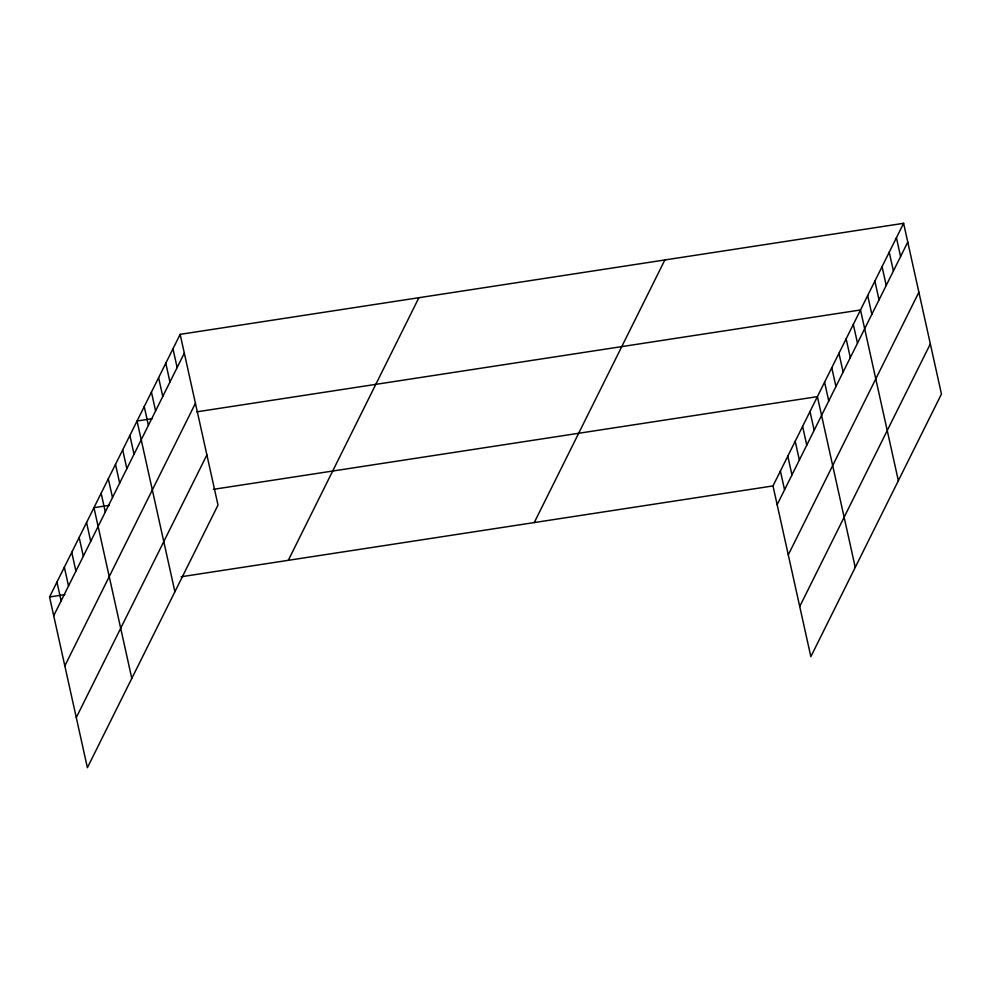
<?xml version="1.0" encoding="UTF-8"?>
<svg xmlns="http://www.w3.org/2000/svg" width="991" height="991" viewBox="0 0 991 991"><rect width="100%" height="100%" fill="white"/><g stroke="black" fill="none" stroke-linecap="round" stroke-linejoin="round"><path stroke-width="1.49" d="M180.151 334.351L218.008 505.076L87.394 767.691L49.55 596.966L180.151 334.351L903.606 223.309L941.45 394.034L810.849 656.649L772.992 485.924L903.606 223.309M53.712 615.745L184.314 353.13M64.824 665.89L195.438 403.275M76.282 717.558L206.884 454.931M288.282 560.324L418.896 297.709M534.26 522.567L664.862 259.952M777.155 504.704L907.768 242.089M788.279 554.849L918.88 292.234M799.725 606.504L930.338 343.889M152.354 418.66L137.055 421.014L174.899 591.738M196.738 411.847L860.498 309.972L898.354 480.697M109.258 505.323L93.959 507.677L131.803 678.401M213.325 489.356L817.402 396.635L855.245 567.36M49.55 596.966L64.849 594.612M181.167 576.762L772.992 485.924M896.421 237.753L900.584 256.533M889.237 252.197L893.399 270.977M882.052 266.641L886.214 285.42M874.867 281.085L879.029 299.864M867.682 295.529L871.845 314.308M853.313 324.416L857.488 343.196M846.141 338.86L850.303 357.64M838.956 353.304L843.118 372.083M831.771 367.748L835.933 386.527M824.586 382.192L828.749 400.971M810.006 411.513L814.168 430.292M802.599 426.39L806.761 445.182M795.203 441.28L799.365 460.059M787.795 456.157L791.958 474.937M780.4 471.047L784.562 489.827M172.967 348.795L177.141 367.574M165.794 363.239L169.956 382.018M158.61 377.682L162.772 396.462M151.425 392.126L155.587 410.906M144.24 406.57L148.402 425.35M129.871 435.458L134.033 454.237M122.686 449.902L126.848 468.681M115.501 464.345L119.663 483.125M108.316 478.789L112.491 497.569M101.144 493.233L105.306 512.013M86.551 522.554L90.714 541.346M79.156 537.444L83.318 556.224M71.748 552.321L75.911 571.101M64.353 567.199L68.515 585.991M56.945 582.089L61.12 600.868"/></g></svg>
